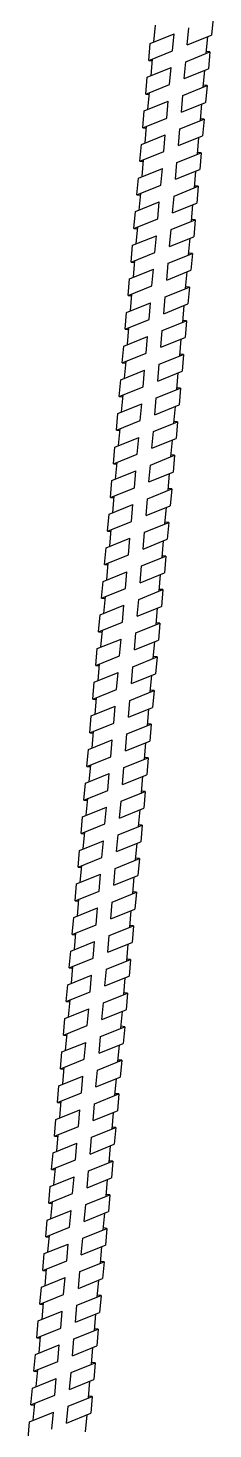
# Model space of a CAD drawing. Header units: millimetres. Extents: x -1985 to 969, y 203 to 500.
# Drawn here: x -1652.16 to -1650.63, y 459.06 to 470.69 of the extents above; entities that cross this region are included whole.
import ezdxf

# ---------------------------------------------------------------- set-up
doc = ezdxf.new("R2010")
doc.units = ezdxf.units.MM
doc.layers.add('ШПАЛА', color=7, linetype='Continuous')

msp = doc.modelspace()

# ---------------------------------------------------------------- linework, layer by layer
at = {"color": 0}
for p, q in [((-1650.625, 470.767), (-1650.638, 470.627)), ((-1651.158, 470.417), (-1651.146, 470.557)), ((-1650.65, 470.487), (-1650.662, 470.348)), ((-1651.182, 470.138), (-1651.17, 470.277)), ((-1650.674, 470.208), (-1650.687, 470.069)), ((-1651.207, 469.859), (-1651.195, 469.998)), ((-1650.699, 469.93), (-1650.711, 469.791)), ((-1651.231, 469.581), (-1651.219, 469.72)), ((-1650.723, 469.651), (-1650.735, 469.512)), ((-1651.256, 469.301), (-1651.243, 469.441)), ((-1650.747, 469.373), (-1650.76, 469.233)), ((-1651.28, 469.023), (-1651.268, 469.163)), ((-1650.772, 469.094), (-1650.784, 468.954)), ((-1651.304, 468.744), (-1651.292, 468.883)), ((-1650.796, 468.815), (-1650.808, 468.676)), ((-1651.329, 468.466), (-1651.316, 468.605)), ((-1650.821, 468.536), (-1650.833, 468.397)), ((-1651.353, 468.187), (-1651.341, 468.326)), ((-1650.845, 468.257), (-1650.857, 468.118)), ((-1651.378, 467.907), (-1651.365, 468.047)), ((-1650.869, 467.978), (-1650.882, 467.839)), ((-1651.402, 467.628), (-1651.39, 467.768)), ((-1650.894, 467.699), (-1650.906, 467.559)), ((-1651.426, 467.349), (-1651.414, 467.488)), ((-1650.918, 467.419), (-1650.931, 467.28)), ((-1651.451, 467.07), (-1651.439, 467.209)), ((-1650.943, 467.141), (-1650.955, 467.002)), ((-1651.475, 466.792), (-1651.463, 466.931)), ((-1650.967, 466.862), (-1650.979, 466.723)), ((-1651.5, 466.513), (-1651.487, 466.652)), ((-1650.991, 466.584), (-1651.004, 466.444)), ((-1651.524, 466.234), (-1651.512, 466.374)), ((-1651.016, 466.305), (-1651.028, 466.165)), ((-1651.548, 465.955), (-1651.536, 466.095)), ((-1651.04, 466.027), (-1651.052, 465.887)), ((-1651.573, 465.677), (-1651.56, 465.817)), ((-1651.065, 465.748), (-1651.077, 465.608)), ((-1651.597, 465.398), (-1651.585, 465.537)), ((-1651.089, 465.469), (-1651.101, 465.329)), ((-1651.622, 465.119), (-1651.609, 465.258)), ((-1651.113, 465.189), (-1651.126, 465.05)), ((-1651.646, 464.84), (-1651.634, 464.979)), ((-1651.138, 464.91), (-1651.15, 464.77)), ((-1651.67, 464.56), (-1651.658, 464.7)), ((-1651.162, 464.631), (-1651.174, 464.491)), ((-1651.695, 464.281), (-1651.683, 464.421)), ((-1651.187, 464.353), (-1651.199, 464.213)), ((-1651.719, 464.003), (-1651.707, 464.143)), ((-1651.211, 464.074), (-1651.223, 463.934)), ((-1651.744, 463.724), (-1651.731, 463.863)), ((-1651.235, 463.795), (-1651.248, 463.656)), ((-1651.768, 463.446), (-1651.756, 463.585)), ((-1651.26, 463.516), (-1651.272, 463.377)), ((-1651.792, 463.167), (-1651.78, 463.306)), ((-1651.284, 463.238), (-1651.296, 463.099)), ((-1651.817, 462.889), (-1651.804, 463.028)), ((-1651.309, 462.959), (-1651.321, 462.82)), ((-1651.841, 462.61), (-1651.829, 462.749)), ((-1651.333, 462.68), (-1651.345, 462.541)), ((-1651.865, 462.331), (-1651.853, 462.47)), ((-1651.357, 462.401), (-1651.37, 462.262)), ((-1651.89, 462.051), (-1651.878, 462.191)), ((-1651.382, 462.122), (-1651.394, 461.982)), ((-1651.914, 461.772), (-1651.902, 461.911)), ((-1651.406, 461.843), (-1651.418, 461.703)), ((-1651.939, 461.493), (-1651.927, 461.632)), ((-1651.431, 461.564), (-1651.443, 461.425)), ((-1651.963, 461.215), (-1651.951, 461.354)), ((-1651.455, 461.285), (-1651.467, 461.146)), ((-1651.987, 460.936), (-1651.975, 461.075)), ((-1651.479, 461.007), (-1651.492, 460.868)), ((-1652.012, 460.657), (-1652, 460.797)), ((-1651.504, 460.728), (-1651.516, 460.588)), ((-1652.036, 460.378), (-1652.024, 460.518)), ((-1651.528, 460.45), (-1651.54, 460.311)), ((-1652.061, 460.1), (-1652.048, 460.24)), ((-1651.552, 460.171), (-1651.565, 460.031)), ((-1652.085, 459.821), (-1652.073, 459.961)), ((-1651.577, 459.892), (-1651.589, 459.752)), ((-1652.109, 459.542), (-1652.097, 459.682)), ((-1651.601, 459.613), (-1651.614, 459.473)), ((-1652.134, 459.263), (-1652.122, 459.402)), ((-1651.626, 459.333), (-1651.638, 459.194)), ((-1652.158, 458.984), (-1652.146, 459.123))]:
    msp.add_line(p, q, dxfattribs=at)
for p, q in [((-1651.146, 470.557), (-1650.948, 470.637)), ((-1650.838, 470.546), (-1650.638, 470.627)), ((-1651.158, 470.417), (-1650.96, 470.497)), ((-1650.851, 470.406), (-1650.65, 470.487)), ((-1650.65, 470.487), (-1650.68, 470.49)), ((-1651.17, 470.277), (-1650.972, 470.357)), ((-1651.158, 470.417), (-1651.128, 470.415)), ((-1650.863, 470.267), (-1650.662, 470.348)), ((-1651.182, 470.138), (-1650.985, 470.218)), ((-1651.182, 470.138), (-1651.153, 470.135)), ((-1650.875, 470.127), (-1650.674, 470.208)), ((-1650.674, 470.208), (-1650.704, 470.211)), ((-1651.195, 469.998), (-1650.997, 470.078)), ((-1650.887, 469.988), (-1650.687, 470.069)), ((-1651.207, 469.859), (-1651.009, 469.939)), ((-1650.899, 469.849), (-1650.699, 469.93)), ((-1650.699, 469.93), (-1650.729, 469.933)), ((-1651.219, 469.72), (-1651.021, 469.8)), ((-1651.207, 469.859), (-1651.177, 469.856)), ((-1650.912, 469.71), (-1650.711, 469.791)), ((-1651.231, 469.581), (-1651.033, 469.661)), ((-1651.231, 469.581), (-1651.201, 469.578)), ((-1650.924, 469.57), (-1650.723, 469.651)), ((-1650.723, 469.651), (-1650.753, 469.654)), ((-1651.243, 469.441), (-1651.045, 469.521)), ((-1650.936, 469.431), (-1650.735, 469.512)), ((-1651.256, 469.301), (-1651.058, 469.381)), ((-1650.948, 469.292), (-1650.747, 469.373)), ((-1650.747, 469.373), (-1650.777, 469.375)), ((-1651.268, 469.163), (-1651.07, 469.243)), ((-1651.256, 469.301), (-1651.226, 469.299)), ((-1650.96, 469.152), (-1650.76, 469.233)), ((-1651.28, 469.023), (-1651.082, 469.103)), ((-1650.973, 469.013), (-1650.772, 469.094)), ((-1650.772, 469.094), (-1650.802, 469.096)), ((-1651.292, 468.883), (-1651.094, 468.963)), ((-1651.28, 469.023), (-1651.25, 469.021)), ((-1650.985, 468.873), (-1650.784, 468.954)), ((-1651.304, 468.744), (-1651.106, 468.824)), ((-1651.304, 468.744), (-1651.275, 468.741)), ((-1650.997, 468.734), (-1650.796, 468.815)), ((-1650.796, 468.815), (-1650.826, 468.818)), ((-1651.316, 468.605), (-1651.119, 468.685)), ((-1651.009, 468.595), (-1650.808, 468.676)), ((-1651.329, 468.466), (-1651.131, 468.546)), ((-1651.021, 468.455), (-1650.821, 468.536)), ((-1650.821, 468.536), (-1650.851, 468.539)), ((-1651.341, 468.326), (-1651.143, 468.406)), ((-1651.329, 468.466), (-1651.299, 468.463)), ((-1651.034, 468.316), (-1650.833, 468.397)), ((-1651.353, 468.187), (-1651.155, 468.267)), ((-1651.353, 468.187), (-1651.323, 468.184)), ((-1651.046, 468.176), (-1650.845, 468.257)), ((-1650.845, 468.257), (-1650.875, 468.26)), ((-1651.365, 468.047), (-1651.167, 468.127)), ((-1651.058, 468.037), (-1650.857, 468.118)), ((-1651.378, 467.907), (-1651.18, 467.987)), ((-1651.07, 467.897), (-1650.869, 467.978)), ((-1650.869, 467.978), (-1650.899, 467.981)), ((-1651.39, 467.768), (-1651.192, 467.848)), ((-1651.378, 467.907), (-1651.348, 467.905)), ((-1651.082, 467.757), (-1650.882, 467.839)), ((-1651.402, 467.628), (-1651.204, 467.708)), ((-1651.095, 467.617), (-1650.894, 467.699)), ((-1650.894, 467.699), (-1650.924, 467.701)), ((-1651.414, 467.488), (-1651.216, 467.568)), ((-1651.402, 467.628), (-1651.372, 467.626)), ((-1651.107, 467.478), (-1650.906, 467.559)), ((-1651.426, 467.349), (-1651.229, 467.429)), ((-1651.426, 467.349), (-1651.397, 467.346)), ((-1651.119, 467.338), (-1650.918, 467.419)), ((-1650.918, 467.419), (-1650.948, 467.422)), ((-1651.439, 467.209), (-1651.241, 467.289)), ((-1651.131, 467.199), (-1650.931, 467.28)), ((-1651.451, 467.07), (-1651.253, 467.15)), ((-1651.143, 467.06), (-1650.943, 467.141)), ((-1650.943, 467.141), (-1650.973, 467.144)), ((-1651.463, 466.931), (-1651.265, 467.011)), ((-1651.451, 467.07), (-1651.421, 467.067)), ((-1651.156, 466.921), (-1650.955, 467.002)), ((-1651.475, 466.792), (-1651.277, 466.872)), ((-1651.475, 466.792), (-1651.445, 466.789)), ((-1651.168, 466.781), (-1650.967, 466.862)), ((-1650.967, 466.862), (-1650.997, 466.865)), ((-1651.487, 466.652), (-1651.289, 466.732)), ((-1651.18, 466.642), (-1650.979, 466.723)), ((-1651.5, 466.513), (-1651.302, 466.593)), ((-1651.192, 466.503), (-1650.991, 466.584)), ((-1650.991, 466.584), (-1651.021, 466.587)), ((-1651.512, 466.374), (-1651.314, 466.454)), ((-1651.5, 466.513), (-1651.47, 466.51)), ((-1651.204, 466.363), (-1651.004, 466.444)), ((-1651.524, 466.234), (-1651.326, 466.314)), ((-1651.217, 466.224), (-1651.016, 466.305)), ((-1651.016, 466.305), (-1651.046, 466.307)), ((-1651.536, 466.095), (-1651.338, 466.175)), ((-1651.524, 466.234), (-1651.494, 466.232)), ((-1651.229, 466.084), (-1651.028, 466.165)), ((-1651.548, 465.955), (-1651.35, 466.035)), ((-1651.548, 465.955), (-1651.519, 465.953)), ((-1651.241, 465.946), (-1651.04, 466.027)), ((-1651.04, 466.027), (-1651.07, 466.029)), ((-1651.56, 465.817), (-1651.363, 465.897)), ((-1651.253, 465.806), (-1651.052, 465.887)), ((-1651.573, 465.677), (-1651.375, 465.757)), ((-1651.265, 465.667), (-1651.065, 465.748)), ((-1651.065, 465.748), (-1651.095, 465.75)), ((-1651.585, 465.537), (-1651.387, 465.617)), ((-1651.573, 465.677), (-1651.543, 465.674)), ((-1651.277, 465.527), (-1651.077, 465.608)), ((-1651.597, 465.398), (-1651.399, 465.478)), ((-1651.597, 465.398), (-1651.567, 465.395)), ((-1651.29, 465.387), (-1651.089, 465.469)), ((-1651.089, 465.469), (-1651.119, 465.471)), ((-1651.609, 465.258), (-1651.411, 465.338)), ((-1651.302, 465.248), (-1651.101, 465.329)), ((-1651.622, 465.119), (-1651.424, 465.199)), ((-1651.314, 465.108), (-1651.113, 465.189)), ((-1651.113, 465.189), (-1651.143, 465.192)), ((-1651.634, 464.979), (-1651.436, 465.059)), ((-1651.622, 465.119), (-1651.592, 465.116)), ((-1651.326, 464.969), (-1651.126, 465.05)), ((-1651.646, 464.84), (-1651.448, 464.92)), ((-1651.339, 464.829), (-1651.138, 464.91)), ((-1651.138, 464.91), (-1651.168, 464.913)), ((-1651.658, 464.7), (-1651.46, 464.78)), ((-1651.646, 464.84), (-1651.616, 464.837)), ((-1651.351, 464.689), (-1651.15, 464.77)), ((-1651.67, 464.56), (-1651.472, 464.64)), ((-1651.67, 464.56), (-1651.641, 464.558)), ((-1651.363, 464.55), (-1651.162, 464.631)), ((-1651.162, 464.631), (-1651.192, 464.633)), ((-1651.683, 464.421), (-1651.485, 464.501)), ((-1651.375, 464.41), (-1651.174, 464.491)), ((-1651.695, 464.281), (-1651.497, 464.361)), ((-1651.387, 464.272), (-1651.187, 464.353)), ((-1651.187, 464.353), (-1651.217, 464.355)), ((-1651.707, 464.143), (-1651.509, 464.223)), ((-1651.695, 464.281), (-1651.665, 464.279)), ((-1651.4, 464.132), (-1651.199, 464.213)), ((-1651.719, 464.003), (-1651.521, 464.083)), ((-1651.719, 464.003), (-1651.689, 464.001)), ((-1651.412, 463.993), (-1651.211, 464.074)), ((-1651.211, 464.074), (-1651.241, 464.076)), ((-1651.731, 463.863), (-1651.533, 463.943)), ((-1651.424, 463.853), (-1651.223, 463.934)), ((-1651.744, 463.724), (-1651.546, 463.804)), ((-1651.436, 463.714), (-1651.235, 463.795)), ((-1651.235, 463.795), (-1651.265, 463.798)), ((-1651.756, 463.585), (-1651.558, 463.665)), ((-1651.744, 463.724), (-1651.714, 463.721)), ((-1651.448, 463.575), (-1651.248, 463.656)), ((-1651.768, 463.446), (-1651.57, 463.526)), ((-1651.461, 463.435), (-1651.26, 463.516)), ((-1651.26, 463.516), (-1651.29, 463.519)), ((-1651.78, 463.306), (-1651.582, 463.386)), ((-1651.768, 463.446), (-1651.738, 463.443)), ((-1651.473, 463.296), (-1651.272, 463.377)), ((-1651.792, 463.167), (-1651.594, 463.246)), ((-1651.792, 463.167), (-1651.763, 463.164)), ((-1651.485, 463.157), (-1651.284, 463.238)), ((-1651.284, 463.238), (-1651.314, 463.241)), ((-1651.804, 463.028), (-1651.607, 463.108)), ((-1651.497, 463.018), (-1651.296, 463.099)), ((-1651.817, 462.889), (-1651.619, 462.969)), ((-1651.509, 462.878), (-1651.309, 462.959)), ((-1651.309, 462.959), (-1651.339, 462.962)), ((-1651.829, 462.749), (-1651.631, 462.829)), ((-1651.817, 462.889), (-1651.787, 462.886)), ((-1651.521, 462.739), (-1651.321, 462.82)), ((-1651.841, 462.61), (-1651.643, 462.69)), ((-1651.333, 462.68), (-1651.363, 462.683)), ((-1651.841, 462.61), (-1651.811, 462.607)), ((-1651.534, 462.599), (-1651.333, 462.68)), ((-1651.853, 462.47), (-1651.655, 462.55)), ((-1651.546, 462.46), (-1651.345, 462.541)), ((-1651.865, 462.331), (-1651.668, 462.41)), ((-1651.558, 462.32), (-1651.357, 462.401)), ((-1651.357, 462.401), (-1651.387, 462.404)), ((-1651.878, 462.191), (-1651.68, 462.271)), ((-1651.865, 462.331), (-1651.836, 462.328)), ((-1651.57, 462.181), (-1651.37, 462.262)), ((-1651.89, 462.051), (-1651.692, 462.131)), ((-1651.583, 462.041), (-1651.382, 462.122)), ((-1651.382, 462.122), (-1651.412, 462.124)), ((-1651.902, 461.911), (-1651.704, 461.991)), ((-1651.89, 462.051), (-1651.86, 462.049)), ((-1651.595, 461.901), (-1651.394, 461.982)), ((-1651.914, 461.772), (-1651.716, 461.852)), ((-1651.914, 461.772), (-1651.885, 461.769)), ((-1651.607, 461.761), (-1651.406, 461.843)), ((-1651.406, 461.843), (-1651.436, 461.845)), ((-1651.927, 461.632), (-1651.729, 461.712)), ((-1651.619, 461.622), (-1651.418, 461.703)), ((-1651.939, 461.493), (-1651.741, 461.573)), ((-1651.631, 461.483), (-1651.431, 461.564)), ((-1651.431, 461.564), (-1651.461, 461.567)), ((-1651.951, 461.354), (-1651.753, 461.434)), ((-1651.939, 461.493), (-1651.909, 461.49)), ((-1651.643, 461.344), (-1651.443, 461.425)), ((-1651.963, 461.215), (-1651.765, 461.295)), ((-1651.455, 461.285), (-1651.485, 461.288)), ((-1651.963, 461.215), (-1651.933, 461.212)), ((-1651.656, 461.204), (-1651.455, 461.285)), ((-1651.975, 461.075), (-1651.777, 461.155)), ((-1651.668, 461.065), (-1651.467, 461.146)), ((-1651.987, 460.936), (-1651.79, 461.016)), ((-1651.68, 460.926), (-1651.479, 461.007)), ((-1651.479, 461.007), (-1651.509, 461.01)), ((-1652, 460.797), (-1651.802, 460.877)), ((-1651.987, 460.936), (-1651.958, 460.933)), ((-1651.692, 460.786), (-1651.492, 460.868)), ((-1652.012, 460.657), (-1651.814, 460.737)), ((-1651.704, 460.647), (-1651.504, 460.728)), ((-1651.504, 460.728), (-1651.534, 460.731)), ((-1652.024, 460.518), (-1651.826, 460.598)), ((-1652.012, 460.657), (-1651.982, 460.655)), ((-1651.717, 460.507), (-1651.516, 460.588)), ((-1652.036, 460.378), (-1651.838, 460.458)), ((-1652.036, 460.378), (-1652.006, 460.376)), ((-1651.729, 460.369), (-1651.528, 460.45)), ((-1651.528, 460.45), (-1651.558, 460.453)), ((-1652.048, 460.24), (-1651.85, 460.32)), ((-1651.741, 460.229), (-1651.54, 460.311)), ((-1652.061, 460.1), (-1651.863, 460.18)), ((-1651.753, 460.09), (-1651.552, 460.171)), ((-1651.552, 460.171), (-1651.582, 460.174)), ((-1652.073, 459.961), (-1651.875, 460.041)), ((-1652.061, 460.1), (-1652.031, 460.098)), ((-1651.765, 459.95), (-1651.565, 460.031)), ((-1652.085, 459.821), (-1651.887, 459.901)), ((-1651.577, 459.892), (-1651.607, 459.894)), ((-1652.085, 459.821), (-1652.055, 459.819)), ((-1651.778, 459.811), (-1651.577, 459.892)), ((-1652.097, 459.682), (-1651.899, 459.762)), ((-1651.79, 459.671), (-1651.589, 459.752)), ((-1652.109, 459.542), (-1651.912, 459.622)), ((-1651.802, 459.532), (-1651.601, 459.613)), ((-1651.601, 459.613), (-1651.631, 459.615)), ((-1652.122, 459.402), (-1651.924, 459.482)), ((-1652.109, 459.542), (-1652.08, 459.539)), ((-1651.814, 459.392), (-1651.614, 459.473)), ((-1652.134, 459.263), (-1651.936, 459.343)), ((-1651.826, 459.252), (-1651.626, 459.333)), ((-1651.626, 459.333), (-1651.656, 459.336)), ((-1652.146, 459.123), (-1651.948, 459.203)), ((-1652.134, 459.263), (-1652.104, 459.26)), ((-1651.839, 459.113), (-1651.638, 459.194))]:
    msp.add_line(p, q)
at = {"layer": 'ШПАЛА', "color": 0}
for p, q in [((-1651.115, 470.569), (-1651.102, 470.709)), ((-1650.96, 470.497), (-1650.948, 470.637)), ((-1650.838, 470.546), (-1650.826, 470.686)), ((-1650.681, 470.475), (-1650.669, 470.615)), ((-1651.139, 470.29), (-1651.127, 470.43)), ((-1650.985, 470.218), (-1650.972, 470.357)), ((-1650.863, 470.267), (-1650.851, 470.406)), ((-1650.706, 470.196), (-1650.693, 470.335)), ((-1651.164, 470.011), (-1651.151, 470.15)), ((-1650.887, 469.988), (-1650.875, 470.127)), ((-1651.009, 469.939), (-1650.997, 470.078)), ((-1650.73, 469.918), (-1650.718, 470.056)), ((-1651.188, 469.733), (-1651.176, 469.871)), ((-1651.033, 469.661), (-1651.021, 469.8)), ((-1650.912, 469.71), (-1650.899, 469.849)), ((-1650.754, 469.638), (-1650.742, 469.778)), ((-1651.212, 469.453), (-1651.2, 469.593)), ((-1650.936, 469.431), (-1650.924, 469.57)), ((-1651.058, 469.381), (-1651.045, 469.521)), ((-1650.779, 469.36), (-1650.767, 469.499)), ((-1651.237, 469.175), (-1651.224, 469.314)), ((-1651.082, 469.103), (-1651.07, 469.243)), ((-1650.96, 469.152), (-1650.948, 469.292)), ((-1650.803, 469.081), (-1650.791, 469.221)), ((-1651.261, 468.896), (-1651.249, 469.036)), ((-1651.106, 468.824), (-1651.094, 468.963)), ((-1650.985, 468.873), (-1650.973, 469.013)), ((-1650.828, 468.803), (-1650.815, 468.942)), ((-1651.285, 468.618), (-1651.273, 468.757)), ((-1651.009, 468.595), (-1650.997, 468.734)), ((-1651.131, 468.546), (-1651.119, 468.685)), ((-1650.852, 468.524), (-1650.84, 468.663)), ((-1651.31, 468.339), (-1651.298, 468.478)), ((-1651.155, 468.267), (-1651.143, 468.406)), ((-1651.034, 468.316), (-1651.021, 468.455)), ((-1650.876, 468.244), (-1650.864, 468.384)), ((-1651.334, 468.059), (-1651.322, 468.199)), ((-1651.058, 468.037), (-1651.046, 468.176)), ((-1651.18, 467.987), (-1651.167, 468.127)), ((-1650.901, 467.965), (-1650.889, 468.105)), ((-1651.359, 467.78), (-1651.346, 467.92)), ((-1651.204, 467.708), (-1651.192, 467.848)), ((-1651.082, 467.757), (-1651.07, 467.897)), ((-1650.925, 467.686), (-1650.913, 467.826)), ((-1651.383, 467.501), (-1651.371, 467.641)), ((-1651.229, 467.429), (-1651.216, 467.568)), ((-1651.107, 467.478), (-1651.095, 467.617)), ((-1650.95, 467.407), (-1650.937, 467.546)), ((-1651.408, 467.222), (-1651.395, 467.361)), ((-1651.131, 467.199), (-1651.119, 467.338)), ((-1651.253, 467.15), (-1651.241, 467.289)), ((-1650.974, 467.129), (-1650.962, 467.267)), ((-1651.432, 466.944), (-1651.42, 467.082)), ((-1651.277, 466.872), (-1651.265, 467.011)), ((-1651.156, 466.921), (-1651.143, 467.06)), ((-1650.998, 466.85), (-1650.986, 466.989)), ((-1651.456, 466.665), (-1651.444, 466.804)), ((-1651.18, 466.642), (-1651.168, 466.781)), ((-1651.302, 466.593), (-1651.289, 466.732)), ((-1651.023, 466.571), (-1651.011, 466.71)), ((-1651.481, 466.386), (-1651.468, 466.525)), ((-1651.326, 466.314), (-1651.314, 466.454)), ((-1651.204, 466.363), (-1651.192, 466.503)), ((-1651.047, 466.292), (-1651.035, 466.432)), ((-1651.505, 466.107), (-1651.493, 466.247)), ((-1651.35, 466.035), (-1651.338, 466.175)), ((-1651.229, 466.084), (-1651.217, 466.224)), ((-1651.072, 466.014), (-1651.059, 466.153)), ((-1651.529, 465.829), (-1651.517, 465.968)), ((-1651.253, 465.806), (-1651.241, 465.946)), ((-1651.375, 465.757), (-1651.363, 465.897)), ((-1651.096, 465.735), (-1651.084, 465.875)), ((-1651.554, 465.55), (-1651.542, 465.69)), ((-1651.399, 465.478), (-1651.387, 465.617)), ((-1651.277, 465.527), (-1651.265, 465.667)), ((-1651.12, 465.456), (-1651.108, 465.596)), ((-1651.578, 465.271), (-1651.566, 465.411)), ((-1651.302, 465.248), (-1651.29, 465.387)), ((-1651.424, 465.199), (-1651.411, 465.338)), ((-1651.145, 465.177), (-1651.133, 465.316)), ((-1651.603, 464.992), (-1651.59, 465.131)), ((-1651.448, 464.92), (-1651.436, 465.059)), ((-1651.326, 464.969), (-1651.314, 465.108)), ((-1651.169, 464.897), (-1651.157, 465.037)), ((-1651.627, 464.712), (-1651.615, 464.852)), ((-1651.472, 464.64), (-1651.46, 464.78)), ((-1651.351, 464.689), (-1651.339, 464.829)), ((-1651.194, 464.618), (-1651.181, 464.758)), ((-1651.651, 464.433), (-1651.639, 464.573)), ((-1651.375, 464.41), (-1651.363, 464.55)), ((-1651.497, 464.361), (-1651.485, 464.501)), ((-1651.218, 464.34), (-1651.206, 464.479)), ((-1651.676, 464.155), (-1651.664, 464.294)), ((-1651.521, 464.083), (-1651.509, 464.223)), ((-1651.4, 464.132), (-1651.387, 464.272)), ((-1651.242, 464.061), (-1651.23, 464.201)), ((-1651.7, 463.876), (-1651.688, 464.016)), ((-1651.424, 463.853), (-1651.412, 463.993)), ((-1651.546, 463.804), (-1651.533, 463.943)), ((-1651.267, 463.783), (-1651.255, 463.922)), ((-1651.725, 463.598), (-1651.712, 463.737)), ((-1651.57, 463.526), (-1651.558, 463.665)), ((-1651.448, 463.575), (-1651.436, 463.714)), ((-1651.291, 463.504), (-1651.279, 463.643)), ((-1651.749, 463.319), (-1651.737, 463.458)), ((-1651.594, 463.246), (-1651.582, 463.386)), ((-1651.473, 463.296), (-1651.461, 463.435)), ((-1651.315, 463.226), (-1651.303, 463.364)), ((-1651.773, 463.041), (-1651.761, 463.179)), ((-1651.497, 463.018), (-1651.485, 463.157)), ((-1651.619, 462.969), (-1651.607, 463.108)), ((-1651.34, 462.947), (-1651.328, 463.086)), ((-1651.798, 462.762), (-1651.786, 462.901)), ((-1651.643, 462.69), (-1651.631, 462.829)), ((-1651.521, 462.739), (-1651.509, 462.878)), ((-1651.364, 462.668), (-1651.352, 462.807)), ((-1651.822, 462.483), (-1651.81, 462.622)), ((-1651.546, 462.46), (-1651.534, 462.599)), ((-1651.668, 462.41), (-1651.655, 462.55)), ((-1651.389, 462.388), (-1651.376, 462.528)), ((-1651.847, 462.203), (-1651.834, 462.343)), ((-1651.692, 462.131), (-1651.68, 462.271)), ((-1651.57, 462.181), (-1651.558, 462.32)), ((-1651.413, 462.109), (-1651.401, 462.249)), ((-1651.871, 461.924), (-1651.859, 462.064)), ((-1651.716, 461.852), (-1651.704, 461.991)), ((-1651.595, 461.901), (-1651.583, 462.041)), ((-1651.438, 461.83), (-1651.425, 461.97)), ((-1651.895, 461.645), (-1651.883, 461.785)), ((-1651.619, 461.622), (-1651.607, 461.761)), ((-1651.741, 461.573), (-1651.729, 461.712)), ((-1651.462, 461.552), (-1651.45, 461.69)), ((-1651.92, 461.367), (-1651.908, 461.505)), ((-1651.765, 461.295), (-1651.753, 461.434)), ((-1651.643, 461.344), (-1651.631, 461.483)), ((-1651.486, 461.273), (-1651.474, 461.412)), ((-1651.944, 461.088), (-1651.932, 461.227)), ((-1651.668, 461.065), (-1651.656, 461.204)), ((-1651.79, 461.016), (-1651.777, 461.155)), ((-1651.511, 460.994), (-1651.499, 461.133)), ((-1651.969, 460.809), (-1651.956, 460.948)), ((-1651.814, 460.737), (-1651.802, 460.877)), ((-1651.692, 460.786), (-1651.68, 460.926)), ((-1651.535, 460.715), (-1651.523, 460.855)), ((-1651.993, 460.53), (-1651.981, 460.67)), ((-1651.838, 460.458), (-1651.826, 460.598)), ((-1651.717, 460.507), (-1651.704, 460.647)), ((-1651.559, 460.437), (-1651.547, 460.576)), ((-1652.017, 460.252), (-1652.005, 460.391)), ((-1651.741, 460.229), (-1651.729, 460.369)), ((-1651.863, 460.18), (-1651.85, 460.32)), ((-1651.584, 460.158), (-1651.572, 460.298)), ((-1652.042, 459.973), (-1652.029, 460.113)), ((-1651.887, 459.901), (-1651.875, 460.041)), ((-1651.765, 459.95), (-1651.753, 460.09)), ((-1651.608, 459.879), (-1651.596, 460.019)), ((-1652.066, 459.694), (-1652.054, 459.834)), ((-1651.79, 459.671), (-1651.778, 459.811)), ((-1651.912, 459.622), (-1651.899, 459.762)), ((-1651.633, 459.6), (-1651.62, 459.74)), ((-1652.091, 459.415), (-1652.078, 459.555)), ((-1651.936, 459.343), (-1651.924, 459.482)), ((-1651.814, 459.392), (-1651.802, 459.532)), ((-1651.657, 459.321), (-1651.645, 459.461)), ((-1652.115, 459.136), (-1652.103, 459.276)), ((-1651.96, 459.063), (-1651.948, 459.203)), ((-1651.839, 459.113), (-1651.826, 459.252)), ((-1651.682, 459.041), (-1651.669, 459.181))]:
    msp.add_line(p, q, dxfattribs=at)

doc.saveas('drawing.dxf')
